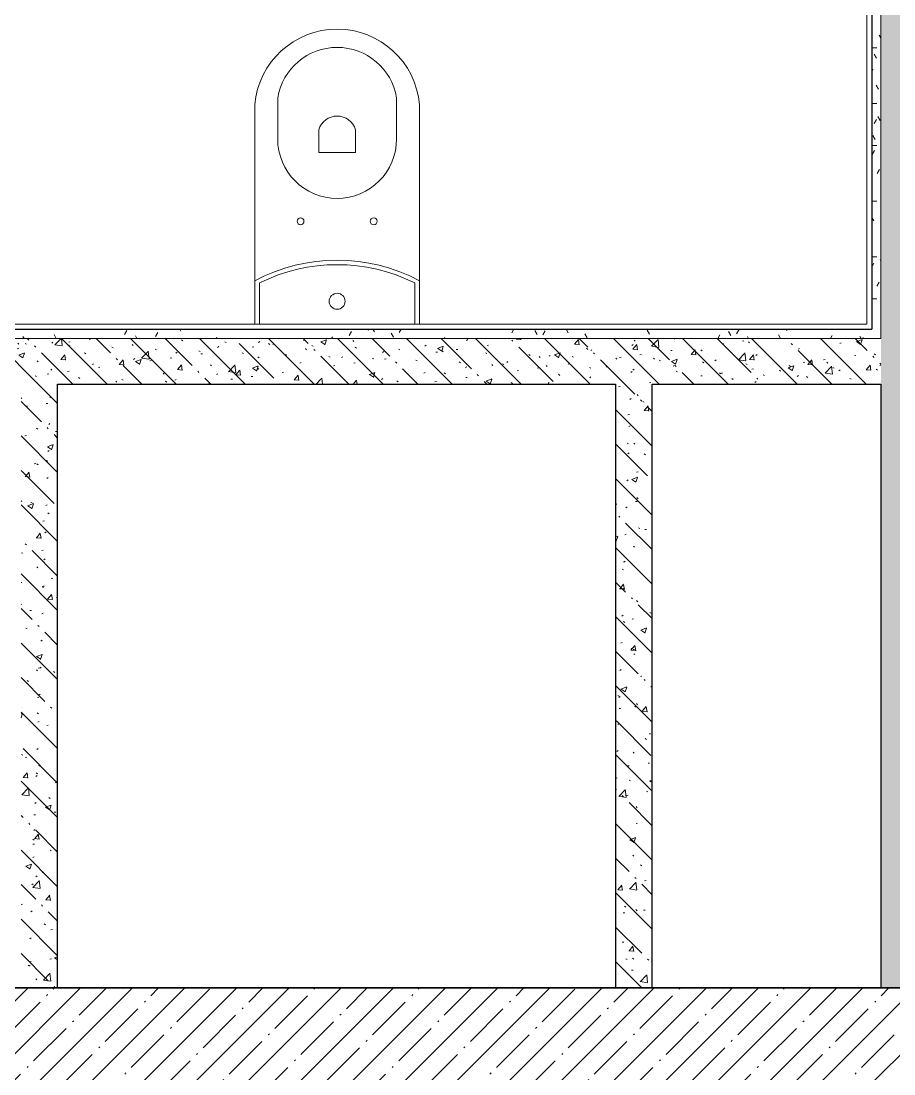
# Model space of a CAD drawing. Header units: millimetres. Extents: x 63201 to 101610, y -2505 to 12270.
# Drawn here: x 68060 to 69968, y 3792 to 6094 of the extents above; entities that cross this region are included whole.
import ezdxf

# ---------------------------------------------------------------- set-up
doc = ezdxf.new("R2010")
doc.units = ezdxf.units.MM
for name, color, linetype, lineweight in [('A-WALL', 7, 'Continuous', 9), ('I-WALL', 7, 'Continuous', 9), ('P-SANR-FIXT', 7, 'Continuous', 9)]:
    doc.layers.add(name, color=color, linetype=linetype, lineweight=lineweight)
for name, color, linetype, lineweight, true_color in [('A-WALL-1', 7, 'Continuous', 25, 0x3c3c3c), ('A-WALL-3', 7, 'Continuous', 35, 0x3c3c3c), ('A-WALL-FNSH-1', 7, 'Continuous', 13, 0x3c3c3c)]:
    doc.layers.add(name, color=color, linetype=linetype, lineweight=lineweight, true_color=true_color)
pattern_1 = [(135, (0, 0), (-75.43415, -75.43415), [106.68, -17.78, 3.556, -17.78]), (135, (0, 75.39), (-75.43415, -75.43415), []), (50, (0, 0), (127.52922, -11.15758), [13.335, -146.685]), (355, (0, 0), (-24.66966, 133.74002), [10.668, -117.348]), (100.451, (10.63, -0.93), (102.85973, 122.58178), [11.333, -124.663]), (46.184, (0, 35.56), (189.75516, -29.43036), [20.002, -220.027]), (96.636, (15.81, 33.1), (166.1822, 173.1996), [17, -186.995]), (351.184, (0, 35.56), (166.18393, 173.1976), [16.002, -176.022]), (21, (17.78, 26.67), (106.13027, -71.58603), [13.335, -146.685]), (326, (17.78, 26.67), (43.26188, 128.93175), [10.668, -117.348]), (71.451, (26.62, 20.7), (149.39198, 57.34505), [11.333, -124.663]), (37.5, (0, 0), (2.162228, 59.188357), [3.353, -112.573, 3.353, -115.773, -117.792]), (37.5, (0, 0), (2.162228, 59.188357), [-235.052, 3.353, -114.44]), (7.5, (0, 0), (46.77386, 70.12615), [3.353, -64.567, 3.353, -109.906, -44.894]), (7.5, (0, 0), (46.77386, 70.12615), [-181.178, 3.353, -41.542]), (327.5, (-39.65, 0), (94.91367, -4.010093), [3.353, -41.097, 3.353, -135.331, -184.023]), (327.5, (-39.65, 0), (94.91367, -4.010093), [-183.134, 3.353, -180.67]), (317.5, (-57.43, 0), (103.69057, 17.79882), [3.353, -54.432, 3.353, -88.748, -130.683]), (317.5, (-57.43, 0), (103.69057, 17.79882), [-149.885, 3.353, -127.33])]
pattern_2 = [(0, (0, 0), (121.92, 30.48), [10.058, -81.382, 10.058, -81.382, -487.68]), (0, (0, 0), (121.92, 30.48), [-182.88, 10.058, -172.822, 10.058, -81.382, -213.36]), (0, (0, 0), (121.92, 30.48), [-457.2, 10.058, -50.902, 10.058, -142.342]), (120, (45.72, 15.24), (-87.356454, 90.345817), [10.058, -81.382, 10.058, -81.382, -487.68]), (120, (45.72, 15.24), (-87.356454, 90.345817), [-182.88, 10.058, -172.822, 10.058, -81.382, -213.36]), (120, (45.72, 15.24), (-87.356454, 90.345817), [-457.2, 10.058, -50.902, 10.058, -142.342]), (240, (60.96, 76.2), (-34.563546, -120.825817), [10.058, -81.382, 10.058, -81.382, -487.68]), (240, (60.96, 76.2), (-34.563546, -120.825817), [-182.88, 10.058, -172.822, 10.058, -81.382, -213.36]), (240, (60.96, 76.2), (-34.563546, -120.825817), [-457.2, 10.058, -50.902, 10.058, -142.342])]

# ---------------------------------------------------------------- blocks, each defined once
blk = doc.blocks.new('WC Seat_2 with Cistern-Wall Based - SE21-33486978-План разверток пом_3_11_ Этаж 3')
at = {"layer": 'P-SANR-FIXT'}
for p, q in [((-55, 485.5), (-55, 100.5)), ((-5, 410.5), (-5, 500.5)), ((255, 500.5), (255, 410.5)), ((305, 100.5), (305, 485.5)), ((85, 430.5), (85, 380.5)), ((165, 380.5), (165, 430.5)), ((85, 380.5), (165, 380.5)), ((-55, 100.5), (-55, 5.5)), ((-45, 5.5), (-45, 95.6)), ((295, 95.6), (295, 5.5)), ((305, 5.5), (305, 100.5))]:
    blk.add_line(p, q, dxfattribs=at)
for centre, radius, start, end in [((125, 469.8), 180.7, 4.9791, 175.0209), ((125, 478.7), 131.8, 9.5273, 170.4727), ((125, 418.8), 41.7, 16.2602, 163.7398), ((125, 410.5), 130, 180, 360), ((45, 230.5), 7.5, 0, 180), ((45, 230.5), 7.5, 180, 360), ((205, 230.5), 7.5, 0, 180), ((205, 230.5), 7.5, 180, 360), ((125, -237), 382.5, 61.9275, 118.0725), ((125, -247), 382.5, 63.6122, 116.3878), ((125, 55.5), 17.5, 0, 180), ((125, 55.5), 17.5, 180, 360)]:
    blk.add_arc(centre, radius, start, end, dxfattribs=at)

msp = doc.modelspace()

# ---------------------------------------------------------------- hatches: boundary and pattern name
at = {"layer": 'I-WALL'}
h = msp.add_hatch(dxfattribs=at)
h.set_pattern_fill('FP_4', color=256, style=0, pattern_type=2)
h.set_pattern_definition(pattern_1)
h.paths.add_polyline_path([(70020, 3980), (70020, 7680), (69940, 7680), (69940, 3980)])
h = msp.add_hatch(dxfattribs=at)
h.set_pattern_fill('FP_10', color=256, style=0, pattern_type=2)
h.set_pattern_definition(pattern_2)
h.paths.add_polyline_path([(69920, 5420), (69940, 5420), (69940, 7660), (69920, 7660), (69920, 6678.8)])
h = msp.add_hatch(dxfattribs=at)
h.set_pattern_fill('FP_10', color=256, style=0, pattern_type=2)
h.set_pattern_definition(pattern_2)
h.paths.add_polyline_path([(69940, 5400), (69940, 5420), (67580, 5420), (67580, 5400), (68752.4, 5400)])
h = msp.add_hatch(dxfattribs=at)
h.set_pattern_fill('FP_4', color=256, style=0, pattern_type=2)
h.set_pattern_definition(pattern_1)
h.paths.add_polyline_path([(69440, 5300), (69940, 5300), (69940, 5400), (67560, 5400), (67560, 5300), (69360, 5300)])
h = msp.add_hatch(dxfattribs=at)
h.set_pattern_fill('FP_4', color=256, style=0, pattern_type=2)
h.set_pattern_definition(pattern_1)
h.paths.add_polyline_path([(68140, 3980), (68140, 5300), (68060, 5300), (68060, 3980)])
h = msp.add_hatch(dxfattribs=at)
h.set_pattern_fill('FP_4', color=256, style=0, pattern_type=2)
h.set_pattern_definition(pattern_1)
h.paths.add_polyline_path([(69440, 3980), (69440, 5300), (69360, 5300), (69360, 3980)])
h = msp.add_hatch(dxfattribs=at)
h.set_pattern_fill('FP_3', color=256, style=0, pattern_type=2)
h.set_pattern_definition([(45, (0, 0), (-57.02463, 57.02463), []), (45, (57.025, 0), (-57.02463, 57.02463), [100.806, -20.161, 3.353, -16.808])])
h.paths.add_polyline_path([(70420, 3760), (70420, 3980), (67080, 3980), (67080, 3760), (69600.8, 3760)])

# ---------------------------------------------------------------- linework, layer by layer
at = {"layer": 'A-WALL'}
for p in [(69940, 7680), (67560, 5400)]:
    msp.add_line(p, (69940, 5400), dxfattribs=at)
at = {"layer": 'A-WALL-1'}
for p, q in [((69920, 7660), (69920, 5420)), ((67580, 5420), (69920, 5420)), ((68140, 5300), (69360, 5300)), ((68140, 3980), (68140, 5300)), ((69360, 5300), (69360, 3980)), ((69440, 5300), (69940, 5300)), ((69440, 3980), (69440, 5300)), ((69940, 5300), (69940, 3980))]:
    msp.add_line(p, q, dxfattribs=at)
at = {"layer": 'A-WALL-3'}
msp.add_line((70420, 3980), (67080, 3980), dxfattribs=at)
at = {"layer": 'A-WALL-FNSH-1'}
for p, q in [((69909, 7649), (69909, 5431)), ((69909, 5431), (67591, 5431))]:
    msp.add_line(p, q, dxfattribs=at)

# ---------------------------------------------------------------- block references
at = {"layer": 'P-SANR-FIXT'}
msp.add_blockref('WC Seat_2 with Cistern-Wall Based - SE21-33486978-План разверток пом_3_11_ Этаж 3', (68626.1, 5425.5), dxfattribs=at)

doc.saveas('drawing.dxf')
